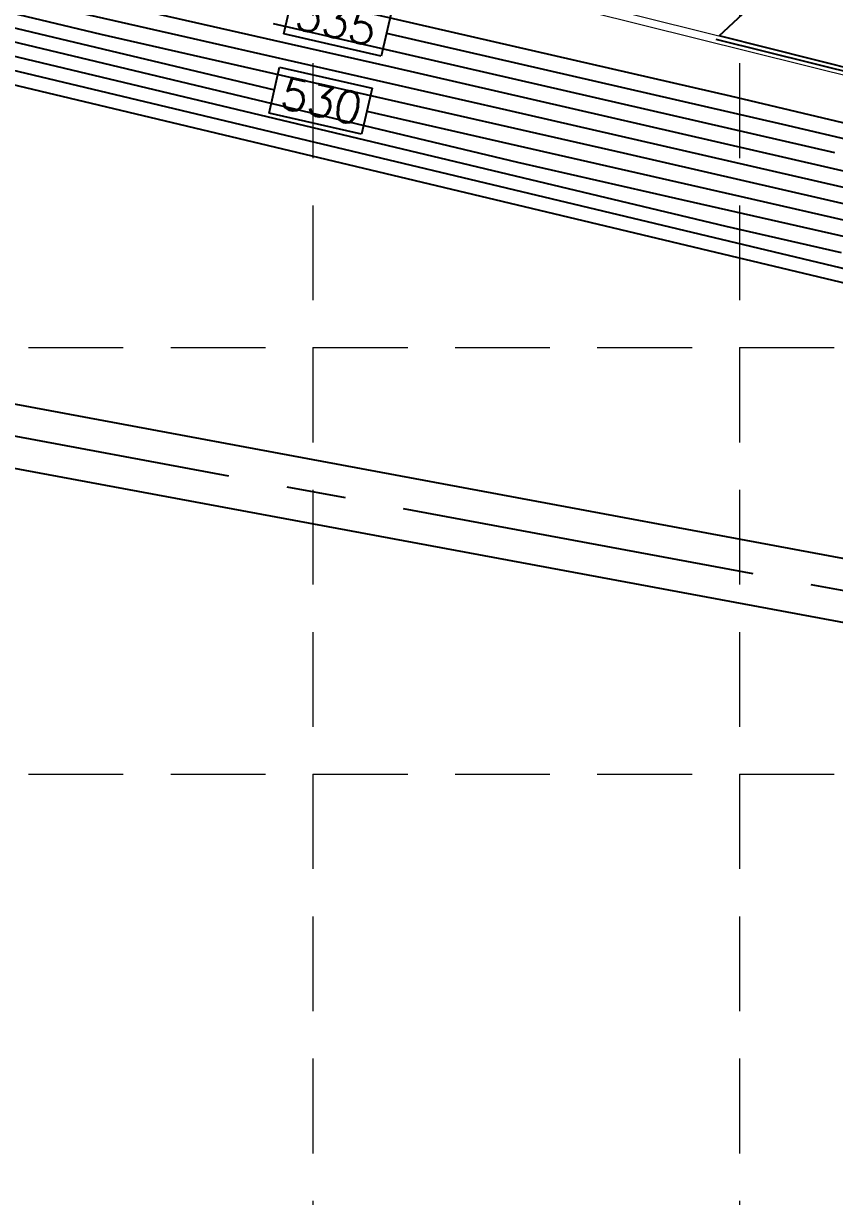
# Model space of a CAD drawing. Header units: feet. Extents: x 2597001 to 2598732, y 7017887 to 7019952.
# Drawn here: x 2597686 to 2597737.3, y 7018212.9 to 7018287.1 of the extents above; entities that cross this region are included whole.
import ezdxf

# ---------------------------------------------------------------- set-up
doc = ezdxf.new("R2010")
doc.units = ezdxf.units.FT
doc.header["$LTSCALE"] = 30
doc.header["$MEASUREMENT"] = 0
for name, pattern in [('18358A-BASE-GRAD$0$CENTER2', [1.125, 0.75, -0.125, 0.125, -0.125]), ('18358A-BASE-GRAD$0$HIDDEN', [0.375, 0.25, -0.125]), ('HIDDEN', [0.375, 0.25, -0.125])]:
    doc.linetypes.add(name, pattern=pattern)
doc.layers.add('18358A-BASE-SITE$0$A-Sidewalk', color=241, linetype='CONTINUOUS', lineweight=20)
doc.layers.add('18358A-BASE-SITE$0$Curb', color=1, linetype='CONTINUOUS', lineweight=9)
for name, color, linetype in [('GRID', 254, 'HIDDEN'), ('PC', 35, 'CONTINUOUS'), ('STORM', 5, 'CONTINUOUS')]:
    doc.layers.add(name, color=color, linetype=linetype)
doc.styles.add('L0.10-P', font='simplex.shx', dxfattribs={"height": 0.1})

msp = doc.modelspace()

# ---------------------------------------------------------------- linework, layer by layer
at = {"layer": '18358A-BASE-SITE$0$A-Sidewalk', "color": 7}
for radius in [1160.02, 1165.02]:
    msp.add_arc((2597135.724, 7019176.615), radius, 297.612243, 305.388709, dxfattribs=at)
at = {"layer": '18358A-BASE-SITE$0$Curb', "color": 7}
for p, q in [((2597492.032, 7018345.697), (2597763.337, 7018278.053)), ((2597491.911, 7018345.211), (2597763.216, 7018277.568))]:
    msp.add_line(p, q, dxfattribs=at)
at = {"layer": 'GRID', "color": 252, "linetype": 'HIDDEN', "lineweight": 0, "ltscale": 0.8}
for p, q in [((2597704.325, 7018941.616), (2597704.325, 7017996.496)), ((2597731.325, 7018941.616), (2597731.325, 7017996.496)), ((2597029.325, 7018266.616), (2598703.325, 7018266.616)), ((2597029.325, 7018239.616), (2598703.325, 7018239.616))]:
    msp.add_line(p, q, dxfattribs=at)
at = {"layer": 'PC', "color": 35, "linetype": 'Continuous', "extrusion": (-0.23215, -0.97268, 0)}
for p, q in [((2597537.414, 7018319.478, 527), (2597743.649, 7018270.256, 527)), ((2597537.414, 7018319.478, 527), (2597743.649, 7018270.256, 527)), ((2597540.804, 7018319.574, 528), (2597730.46, 7018274.309, 528)), ((2597540.804, 7018319.574, 528), (2597730.46, 7018274.309, 528)), ((2597551.143, 7018318.012, 529), (2597717.271, 7018278.362, 529)), ((2597551.143, 7018318.012, 529), (2597717.271, 7018278.362, 529)), ((2597562.704, 7018316.158, 530), (2597701.889, 7018282.938, 530)), ((2597562.704, 7018316.158, 530), (2597701.889, 7018282.938, 530))]:
    msp.add_line(p, q, dxfattribs=at)
at = {"layer": 'PC', "color": 35, "linetype": 'Continuous', "extrusion": (0.23215, 0.97268, 0)}
msp.add_line((2597571.843, 7018314.881, 531), (2597690.894, 7018286.468, 531), dxfattribs=at)
msp.add_line((2597571.843, 7018314.881, 531), (2597690.894, 7018286.468, 531), dxfattribs=at)
at = {"layer": 'PC', "color": 35, "extrusion": (-0.23215, -0.97268, 0)}
msp.add_line((2597604.35, 7018302.598, 526), (2597756.838, 7018266.203, 526), dxfattribs=at)
msp.add_line((2597604.35, 7018302.598, 526), (2597756.838, 7018266.203, 526), dxfattribs=at)
at = {"layer": 'PC', "color": 35, "linetype": 'Continuous', "extrusion": (0.223929, 0.974605, 0)}
msp.add_line((2597687.025, 7018292.602, 536), (2597730.744, 7018282.557, 536), dxfattribs=at)
msp.add_line((2597687.025, 7018292.602, 536), (2597730.744, 7018282.557, 536), dxfattribs=at)
at = {"layer": 'PC', "color": 35, "linetype": 'Continuous'}
for p, q in [((2597677.705, 7018290.52, 532), (2597695.819, 7018286.394, 532)), ((2597677.705, 7018290.52, 532), (2597695.819, 7018286.394, 532)), ((2597685.333, 7018289.831, 533), (2597709.187, 7018284.405, 533)), ((2597685.333, 7018289.831, 533), (2597709.187, 7018284.405, 533)), ((2597701.8, 7018287.138, 534), (2597737.347, 7018278.97, 534)), ((2597701.8, 7018287.138, 534), (2597737.347, 7018278.97, 534)), ((2597695.819, 7018286.394, 532), (2597716.575, 7018281.673, 532)), ((2597695.819, 7018286.394, 532), (2597716.575, 7018281.673, 532)), ((2597708.65, 7018285.059, 535), (2597702.478, 7018286.478, 535)), ((2597708.65, 7018285.059, 535), (2597702.478, 7018286.478, 535)), ((2597746.435, 7018282.224, 536), (2597730.041, 7018286.354, 536)), ((2597746.435, 7018282.224, 536), (2597730.041, 7018286.354, 536)), ((2597701.551, 7018281.453, 530), (2597702.217, 7018284.378, 530)), ((2597701.551, 7018281.453, 530), (2597702.217, 7018284.378, 530)), ((2597709.187, 7018284.405, 533), (2597740.649, 7018277.177, 533)), ((2597709.187, 7018284.405, 533), (2597740.649, 7018277.177, 533)), ((2597708.067, 7018283.045, 530), (2597707.401, 7018280.12, 530)), ((2597708.067, 7018283.045, 530), (2597707.401, 7018280.12, 530)), ((2597706.304, 7018282.957, 531), (2597723.962, 7018278.941, 531)), ((2597706.304, 7018282.957, 531), (2597723.962, 7018278.941, 531)), ((2597707.734, 7018281.583, 530), (2597716.789, 7018279.52, 530)), ((2597707.734, 7018281.583, 530), (2597716.789, 7018279.52, 530)), ((2597707.401, 7018280.12, 530), (2597701.551, 7018281.453, 530)), ((2597707.401, 7018280.12, 530), (2597701.551, 7018281.453, 530)), ((2597723.962, 7018278.941, 531), (2597747.252, 7018273.589, 531)), ((2597723.962, 7018278.941, 531), (2597747.252, 7018273.589, 531)), ((2597717.271, 7018278.362, 529), (2597727.275, 7018276.083, 529)), ((2597717.271, 7018278.362, 529), (2597727.275, 7018276.083, 529)), ((2597727.275, 7018276.083, 529), (2597738.737, 7018273.476, 529)), ((2597727.275, 7018276.083, 529), (2597738.737, 7018273.476, 529))]:
    msp.add_line(p, q, dxfattribs=at)
at = {"layer": 'PC', "color": 35}
for p, q in [((2597730.041, 7018286.354), (2597733.693, 7018289.771)), ((2597729.824, 7018286.151), (2597752.967, 7018280.381))]:
    msp.add_line(p, q, dxfattribs=at)
at = {"layer": 'PC', "color": 35, "linetype": 'Continuous', "extrusion": (0.974605, -0.223929, 0)}
for p, q in [((2597702.478, 7018286.478, 535), (2597703.15, 7018289.402, 535)), ((2597702.478, 7018286.478, 535), (2597703.15, 7018289.402, 535)), ((2597709.322, 7018287.983, 535), (2597708.65, 7018285.059, 535)), ((2597709.322, 7018287.983, 535), (2597708.65, 7018285.059, 535))]:
    msp.add_line(p, q, dxfattribs=at)
at = {"layer": 'PC', "color": 35, "linetype": 'Continuous', "extrusion": (-0.222117, -0.97502, 0)}
for p, q in [((2597690.894, 7018286.468, 531), (2597706.304, 7018282.957, 531)), ((2597690.894, 7018286.468, 531), (2597706.304, 7018282.957, 531)), ((2597702.217, 7018284.378, 530), (2597708.067, 7018283.045, 530)), ((2597702.217, 7018284.378, 530), (2597708.067, 7018283.045, 530)), ((2597730.46, 7018274.309, 528), (2597737.76, 7018272.646, 528)), ((2597730.46, 7018274.309, 528), (2597737.76, 7018272.646, 528))]:
    msp.add_line(p, q, dxfattribs=at)
at = {"layer": 'PC', "color": 35, "linetype": 'Continuous', "extrusion": (-0.223929, -0.974605, 0)}
for p, q in [((2597708.986, 7018286.521, 535), (2597734.045, 7018280.764, 535)), ((2597708.986, 7018286.521, 535), (2597734.045, 7018280.764, 535)), ((2597716.575, 7018281.673, 532), (2597743.95, 7018275.383, 532)), ((2597716.575, 7018281.673, 532), (2597743.95, 7018275.383, 532)), ((2597731.35, 7018276.208, 530), (2597750.553, 7018271.796, 530)), ((2597731.35, 7018276.208, 530), (2597750.553, 7018271.796, 530))]:
    msp.add_line(p, q, dxfattribs=at)
at = {"layer": 'PC', "color": 35, "linetype": 'Continuous', "extrusion": (-0.230246, -0.973132, 0)}
for p, q in [((2597730.744, 7018282.557, 536), (2597764.3, 7018274.618, 536)), ((2597730.744, 7018282.557, 536), (2597764.3, 7018274.618, 536)), ((2597734.045, 7018280.764, 535), (2597768.808, 7018272.539, 535)), ((2597734.045, 7018280.764, 535), (2597768.808, 7018272.539, 535))]:
    msp.add_line(p, q, dxfattribs=at)
at = {"layer": 'PC', "color": 35, "linetype": 'Continuous', "extrusion": (-0.221788, -0.975095, 0)}
msp.add_line((2597716.789, 7018279.52, 530), (2597731.35, 7018276.208, 530), dxfattribs=at)
msp.add_line((2597716.789, 7018279.52, 530), (2597731.35, 7018276.208, 530), dxfattribs=at)
at = {"layer": 'STORM', "color": 170}
for p, q in [((2597660.368, 7018267.727, 526.5), (2597773.658, 7018246.627, 526.5)), ((2597660.368, 7018267.727, 526.5), (2597773.658, 7018246.627, 526.5)), ((2597659.311, 7018263.856, 526.5), (2597773.283, 7018242.628, 526.5)), ((2597659.311, 7018263.856, 526.5), (2597773.283, 7018242.628, 526.5))]:
    msp.add_line(p, q, dxfattribs=at)
at = {"layer": 'STORM', "linetype": '18358A-BASE-GRAD$0$CENTER2', "elevation": 526.5, "flags": 128}
msp.add_lwpolyline([(2597485.816, 7018329.1), (2597659.84, 7018265.792), (2597773.471, 7018244.627)], dxfattribs=at)
msp.add_lwpolyline([(2597485.816, 7018329.1), (2597659.84, 7018265.792), (2597773.471, 7018244.627)], dxfattribs=at)
at = {"layer": 'STORM', "color": 170, "linetype": '18358A-BASE-GRAD$0$HIDDEN'}
for centre, radius, start, end in [((2597094.87, 7019225.097), 1236.79, 294.932235, 315.233334), ((2597094.87, 7019225.097), 1236.79, 294.932235, 315.233334), ((2597094.87, 7019225.097), 1238.79, 294.932235, 315.286117), ((2597094.87, 7019225.097), 1238.79, 294.932235, 315.286117), ((2597133.748, 7019178.628), 1162.093, 296.63259, 314.451475), ((2597133.748, 7019178.628), 1162.093, 296.63259, 314.451475), ((2597133.748, 7019178.628), 1164.093, 296.63259, 314.502595), ((2597133.748, 7019178.628), 1164.093, 296.63259, 314.502595)]:
    msp.add_arc(centre, radius, start, end, dxfattribs=at)

# ---------------------------------------------------------------- texts
at = {"layer": 'PC', "color": 35, "style": 'L0.10-P'}
for s, rotation, p in [('535', 347.06008, (2597703.077, 7018286.853, 535)), ('535', 347.06008, (2597703.077, 7018286.853, 535)), ('530', 347.16661, (2597702.149, 7018281.829, 530)), ('530', 347.16661, (2597702.149, 7018281.829, 530))]:
    msp.add_text(s, height=2, rotation=rotation, dxfattribs=at).set_placement(p)

doc.saveas('drawing.dxf')
